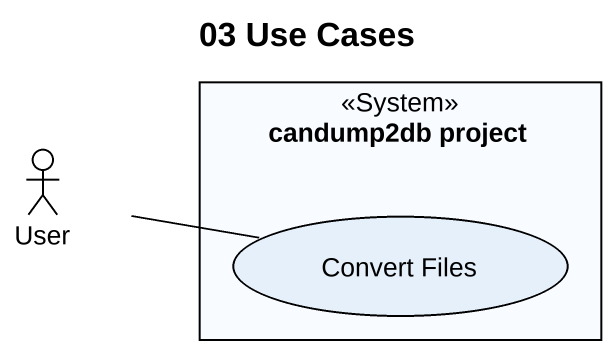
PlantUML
@startuml
title 03 Use Cases
actor User
rectangle "candump2db project" as candump2db_project <<System>> {
  usecase "Convert Files" as Convert_Files
}
User -right- Convert_Files
@enduml
